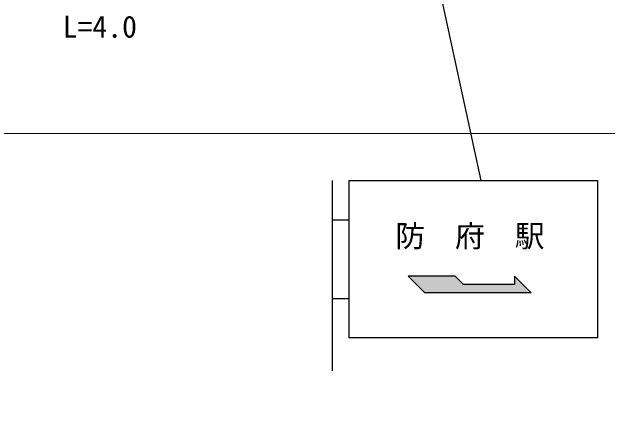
# Model space of a CAD drawing. Units: millimetres, scale not verified. Extents: x -55602354 to 84056675, y -218924267 to 380000.
# Drawn here: x 133737 to 169648, y 215058 to 239035 of the extents above; entities that cross this region are included whole.
import ezdxf
from ezdxf.enums import TextEntityAlignment as Align

# ---------------------------------------------------------------- set-up
doc = ezdxf.new("R2010")
doc.units = ezdxf.units.MM
doc.header["$LTSCALE"] = 1000
doc.layers.add('M-STR-HTXT', color=7, linetype='Continuous', lineweight=13)
doc.layers.add('M-STR-STRC', color=7, linetype='Continuous', lineweight=25)
doc.styles.add('ＭＳ ゴシック', font='')
doc.styles.get('ＭＳ ゴシック').set_extended_font_data('MS Gothic')

msp = doc.modelspace()

# ---------------------------------------------------------------- hatches: boundary and pattern name
at = {"layer": 'M-STR-STRC'}
for points in [[(-55594916, -215317041, 1), (-55594610, -215317070, 1), (-55594305, -215317098, 1), (-55580797, -215307366, 0.41421), (-55580889, -215307431, 0.41421), (-55580745, -215307064, 0.41421), (-55580837, -215307129, 0.41421), (-55580692, -215306761, 0.41421), (-55580785, -215306827, 0.41421), (-55566345, -215305448, 1), (-55566384, -215305752, 1), (-55566423, -215306056, 1), (-55597548, -215332337, 0.41421), (-55597635, -215332409, 0.41421), (-55597517, -215332032, 0.41421), (-55597604, -215332103, 0.41421), (-55597486, -215331727, 0.41421), (-55597573, -215331798, 0.41421), (-55585677, -215342470, 0.41421), (-55585743, -215342562, 0.41421), (-55585726, -215342167, 0.41421), (-55585792, -215342259, 0.41421), (-55585774, -215341865, 0.41421), (-55585841, -215341956, 0.41421), (-55571762, -215344566, 1), (-55571732, -215344261, 1), (-55571703, -215343956, 1), (-55559075, -215335789, 1), (-55559380, -215335758, 1), (-55559685, -215335727, 1), (-55555688, -215322973, 1), (-55555727, -215323277, 1), (-55555767, -215323581, 1), (-55393271, -215354691, 1), (-55393233, -215354387, 1), (-55393196, -215354083, 1), (-55410449, -215351682, 1), (-55410411, -215351378, 1), (-55410374, -215351073, 1), (-55407336, -215338454, 1), (-55407557, -215338427, 1), (-55407777, -215338399, 1), (-55271677, -215370690, 1), (-55271982, -215370659, 1), (-55272287, -215370628, 1), (-55266346, -215358322, 1), (-55266377, -215358627, 1), (-55266407, -215358932, 1), (-55289179, -215367259, 1), (-55289140, -215366955, 1), (-55289100, -215366651, 1), (571140, 349427, -0.39598), (571140, 349427), (571140, 348155), (571851, 348154), (573112, 350484, 0.38568), (573112, 350484)], [(158643, 222075), (157643, 223075), (160481, 223075), (160981, 222575), (164063, 222575), (164063, 223075), (165063, 222075)]]:
    msp.add_hatch(color=256, dxfattribs=at).paths.add_polyline_path(points)

# ---------------------------------------------------------------- linework, layer by layer
at = {"layer": 'M-STR-HTXT'}
msp.add_line((74201, 231685), (349249, 231685), dxfattribs=at)
at = {"layer": 'M-STR-STRC'}
for p, q in [((153401, 268710), (162021, 228864)), ((153062, 228864), (153062, 217364)), ((154062, 228864), (169062, 228864)), ((154062, 228864), (154062, 219364)), ((169062, 228864), (169062, 219364)), ((153062, 226489), (154062, 226489)), ((160481, 223075), (157643, 223075)), ((158643, 222075), (157643, 223075)), ((160981, 222575), (160481, 223075)), ((165063, 222075), (164063, 223075)), ((164063, 223075), (164063, 222575)), ((164063, 222575), (160981, 222575)), ((165063, 222075), (158643, 222075)), ((153062, 221739), (154062, 221739)), ((169062, 219364), (154062, 219364))]:
    msp.add_line(p, q, dxfattribs=at)

# ---------------------------------------------------------------- texts
at = {"layer": 'M-STR-HTXT', "style": 'ＭＳ ゴシック'}
msp.add_text('L=4.0', height=1320, dxfattribs=at).set_placement((139038, 237086), align=Align.BOTTOM_CENTER)
at = {"layer": 'M-STR-STRC', "style": 'ＭＳ ゴシック'}
msp.add_text('防\u3000府\u3000駅', height=1320, dxfattribs=at).set_placement((161374, 225508), align=Align.MIDDLE_CENTER)

doc.saveas('drawing.dxf')
